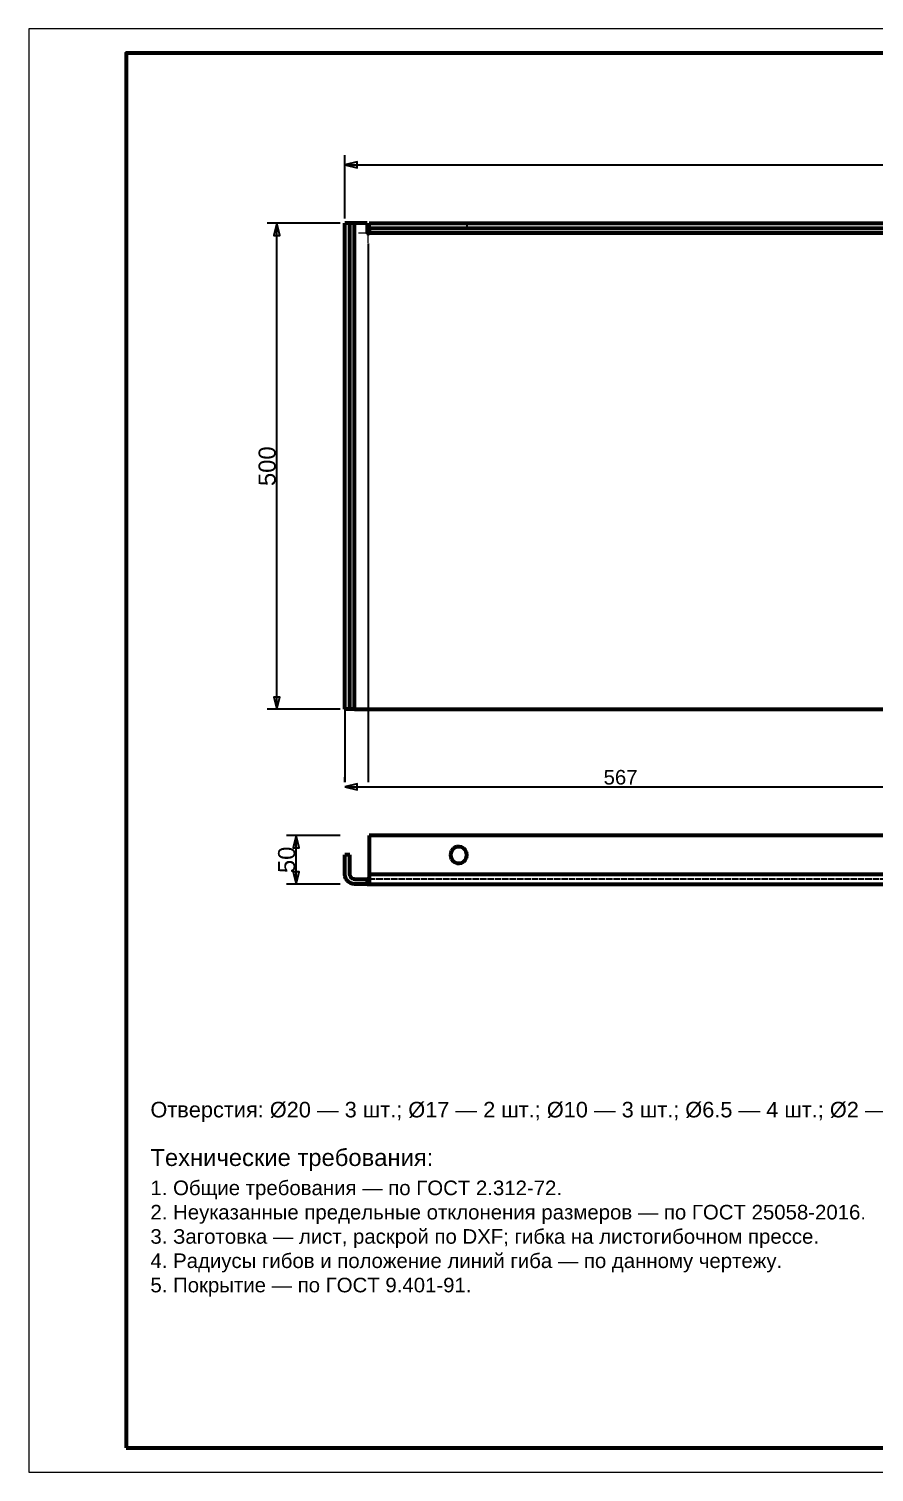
# Model space of a CAD drawing. Header units: millimetres. Extents: x 0 to 420, y 0 to 297.
# Drawn here: x 0 to 173.9, y 0 to 297 of the extents above; entities that cross this region are included whole.
import ezdxf
from ezdxf.enums import TextEntityAlignment as Align

# ---------------------------------------------------------------- set-up
doc = ezdxf.new("R2010")
doc.units = ezdxf.units.MM
doc.linetypes.add('CENTER', pattern=[5.08, 3.175, -0.635, 0.635, -0.635])
doc.linetypes.add('DASHED', pattern=[1.524, 1.27, -0.254])
doc.styles.add('GOST', font='Arial')

msp = doc.modelspace()

# ---------------------------------------------------------------- linework, layer by layer
at = {"color": 7, "lineweight": 35}
for p, q in [((65, 258), (65, 271)), ((65, 269), (301.8, 269)), ((64, 257), (49, 257)), ((51, 157), (51, 257)), ((69.8, 252.8), (69.8, 142)), ((72, 255), (316.8, 255)), ((64, 157), (49, 157)), ((65, 157), (65, 142)), ((65, 142), (65, 143)), ((65, 141), (178.4, 141)), ((64, 131), (53, 131)), ((55, 121), (55, 131)), ((64, 121), (53, 121))]:
    msp.add_line(p, q, dxfattribs=at)
at = {"color": 1, "lineweight": 70}
for p, q in [((66, 257), (65, 257)), ((65, 157), (65, 257)), ((66, 157), (66, 257)), ((66.01, 257), (66, 257)), ((66.03, 257), (66.01, 257)), ((66.06, 257), (66.03, 257)), ((66.1, 257), (66.06, 257)), ((66.15, 257), (66.1, 257)), ((66.22, 257), (66.15, 257)), ((66.29, 257), (66.22, 257)), ((66.38, 257), (66.29, 257)), ((66.47, 257), (66.38, 257)), ((66.57, 257), (66.47, 257)), ((66.67, 257), (66.57, 257)), ((66.78, 257), (66.67, 257)), ((66.89, 257), (66.78, 257)), ((67, 257), (66.89, 257)), ((69.6, 257), (67, 257)), ((67, 157), (67, 257)), ((69.6, 257), (69.6, 255)), ((70, 256), (70, 257)), ((70, 257), (296.8, 257)), ((70, 256), (296.8, 256)), ((70, 256), (70, 255.99)), ((70, 255.99), (70, 255.97)), ((70, 255.97), (70, 255.94)), ((70, 255.94), (70, 255.9)), ((70, 255.9), (70, 255.85)), ((70, 255.85), (70, 255.78)), ((70, 255.78), (70, 255.71)), ((70, 255.71), (70, 255.62)), ((70, 255.62), (70, 255.53)), ((70, 255.53), (70, 255.43)), ((70, 255.43), (70, 255.33)), ((69.6, 255), (69.66, 254.86)), ((69.66, 254.86), (69.8, 254.8)), ((69.8, 254.8), (69.94, 254.86)), ((69.94, 254.86), (70, 255)), ((70, 255.33), (70, 255.22)), ((70, 255.22), (70, 255.11)), ((70, 255.11), (70, 255)), ((70, 255), (296.8, 255)), ((66, 157), (65, 157)), ((66.01, 157), (66, 157)), ((66.03, 157), (66.01, 157)), ((66.06, 157), (66.03, 157)), ((66.1, 157), (66.06, 157)), ((66.15, 157), (66.1, 157)), ((66.22, 157), (66.15, 157)), ((66.29, 157), (66.22, 157)), ((66.38, 157), (66.29, 157)), ((66.47, 157), (66.38, 157)), ((66.57, 157), (66.47, 157)), ((66.67, 157), (66.57, 157)), ((66.78, 157), (66.67, 157)), ((66.89, 157), (66.78, 157)), ((67, 157), (66.89, 157)), ((67, 157), (299.8, 157)), ((70, 131), (70, 123)), ((296.8, 131), (70, 131)), ((86.95, 127.88), (86.76, 127.46)), ((87.24, 128.24), (86.95, 127.88)), ((87.62, 128.51), (87.24, 128.24)), ((88.05, 128.66), (87.62, 128.51)), ((88.52, 128.7), (88.05, 128.66)), ((88.97, 128.6), (88.52, 128.7)), ((89.38, 128.39), (88.97, 128.6)), ((89.72, 128.07), (89.38, 128.39)), ((89.96, 127.68), (89.72, 128.07)), ((65, 123), (65, 127)), ((66, 127), (65, 127)), ((66, 123), (66, 127)), ((86.76, 127.46), (86.7, 127)), ((86.7, 127), (86.76, 126.54)), ((86.76, 126.54), (86.95, 126.12)), ((86.95, 126.12), (87.24, 125.76)), ((87.24, 125.76), (87.62, 125.49)), ((87.62, 125.49), (88.05, 125.34)), ((88.05, 125.34), (88.52, 125.3)), ((88.52, 125.3), (88.97, 125.4)), ((88.97, 125.4), (89.38, 125.61)), ((89.38, 125.61), (89.72, 125.93)), ((89.72, 125.93), (89.96, 126.32)), ((90.08, 127.23), (89.96, 127.68)), ((89.96, 126.32), (90.08, 126.77)), ((90.08, 126.77), (90.08, 127.23)), ((65.05, 122.55), (65, 123)), ((65.2, 122.13), (65.05, 122.55)), ((65.44, 121.75), (65.2, 122.13)), ((66.05, 122.69), (66, 123)), ((66.19, 122.41), (66.05, 122.69)), ((66.41, 122.19), (66.19, 122.41)), ((66.69, 122.05), (66.41, 122.19)), ((67, 122), (66.69, 122.05)), ((67, 122), (69.6, 122)), ((69.6, 122), (69.6, 121)), ((69.61, 122), (69.6, 122)), ((69.62, 122), (69.61, 122)), ((69.64, 122), (69.62, 122)), ((69.68, 122), (69.64, 122)), ((69.71, 122), (69.68, 122)), ((69.76, 122), (69.71, 122)), ((69.8, 122), (69.76, 122)), ((69.84, 122), (69.8, 122)), ((69.89, 122), (69.84, 122)), ((69.92, 122), (69.89, 122)), ((69.96, 122), (69.92, 122)), ((69.98, 122), (69.96, 122)), ((69.99, 122), (69.98, 122)), ((70, 122), (69.99, 122)), ((70, 123), (70, 122.78)), ((296.8, 123), (70, 123)), ((70, 122.78), (70, 122.55)), ((70, 122.55), (70, 122.34)), ((70, 122.34), (70, 122.13)), ((70, 122.13), (70, 121.94)), ((70, 121.94), (70, 121.75)), ((65.75, 121.44), (65.44, 121.75)), ((66.13, 121.2), (65.75, 121.44)), ((66.55, 121.05), (66.13, 121.2)), ((67, 121), (66.55, 121.05)), ((69.6, 121), (67, 121)), ((69.6, 121), (69.61, 121)), ((69.61, 121), (69.62, 121)), ((69.62, 121), (69.64, 121)), ((69.64, 121), (69.68, 121)), ((69.68, 121), (69.71, 121)), ((69.71, 121), (69.76, 121)), ((69.76, 121), (69.8, 121)), ((69.8, 121), (69.84, 121)), ((69.84, 121), (69.89, 121)), ((69.89, 121), (69.92, 121)), ((69.92, 121), (69.96, 121)), ((69.96, 121), (69.98, 121)), ((69.98, 121), (69.99, 121)), ((69.99, 121), (70, 121)), ((70, 121.75), (70, 121.59)), ((70, 121.59), (70, 121.44)), ((70, 121.44), (70, 121.31)), ((70, 121.31), (70, 121.2)), ((70, 121.2), (70, 121.11)), ((70, 121.11), (70, 121.05)), ((70, 121.05), (70, 121.01)), ((70, 121.01), (70, 121)), ((70, 121), (296.8, 121))]:
    msp.add_line(p, q, dxfattribs=at)
at = {"color": 5, "linetype": 'DASHED', "lineweight": 35}
for p, q in [((65, 157), (65, 257)), ((65, 257), (65.01, 257)), ((65, 257), (66, 257)), ((65.01, 257), (65.05, 257)), ((65.05, 257), (65.11, 257)), ((65.11, 257), (65.2, 257)), ((65.2, 257), (65.31, 257)), ((65.31, 257), (65.44, 257)), ((65.44, 257), (65.59, 257)), ((65.59, 257), (65.75, 257)), ((65.75, 257), (65.94, 257)), ((65.94, 257), (66.13, 257)), ((66, 257), (66, 157)), ((66.13, 257), (66.34, 257)), ((66.34, 257), (66.55, 257)), ((66.55, 257), (66.78, 257)), ((66.78, 257), (67, 257)), ((67, 257), (69.6, 257)), ((69.6, 255), (69.6, 257)), ((70, 257), (296.8, 257)), ((70, 256.99), (70, 257)), ((70, 256), (70, 257)), ((70, 256.95), (70, 256.99)), ((70, 256.89), (70, 256.95)), ((70, 256.8), (70, 256.89)), ((70, 256.69), (70, 256.8)), ((70, 256.56), (70, 256.69)), ((70, 256.41), (70, 256.56)), ((70, 256.25), (70, 256.41)), ((70, 256.06), (70, 256.25)), ((70, 255.87), (70, 256.06)), ((296.8, 256), (70, 256)), ((70, 255.66), (70, 255.87)), ((70, 255.45), (70, 255.66)), ((70, 255.22), (70, 255.45)), ((86.74, 257), (86.7, 257)), ((86.7, 257), (86.74, 257)), ((86.74, 256), (86.7, 256)), ((86.7, 256), (86.74, 256)), ((86.87, 257), (86.74, 257)), ((86.74, 257), (86.87, 257)), ((86.87, 256), (86.74, 256)), ((86.74, 256), (86.87, 256)), ((87.07, 257), (86.87, 257)), ((86.87, 257), (87.07, 257)), ((87.07, 256), (86.87, 256)), ((86.87, 256), (87.07, 256)), ((87.34, 257), (87.07, 257)), ((87.07, 257), (87.34, 257)), ((87.34, 256), (87.07, 256)), ((87.07, 256), (87.34, 256)), ((87.66, 257), (87.34, 257)), ((87.34, 257), (87.66, 257)), ((87.66, 256), (87.34, 256)), ((87.34, 256), (87.66, 256)), ((88.02, 257), (87.66, 257)), ((87.66, 257), (88.02, 257)), ((88.02, 256), (87.66, 256)), ((87.66, 256), (88.02, 256)), ((88.4, 257), (88.02, 257)), ((88.02, 257), (88.4, 257)), ((88.4, 256), (88.02, 256)), ((88.02, 256), (88.4, 256)), ((88.78, 257), (88.4, 257)), ((88.4, 257), (88.78, 257)), ((88.78, 256), (88.4, 256)), ((88.4, 256), (88.78, 256)), ((89.14, 257), (88.78, 257)), ((88.78, 257), (89.14, 257)), ((89.14, 256), (88.78, 256)), ((88.78, 256), (89.14, 256)), ((89.46, 257), (89.14, 257)), ((89.14, 257), (89.46, 257)), ((89.46, 256), (89.14, 256)), ((89.14, 256), (89.46, 256)), ((89.73, 257), (89.46, 257)), ((89.46, 257), (89.73, 257)), ((89.73, 256), (89.46, 256)), ((89.46, 256), (89.73, 256)), ((89.93, 257), (89.73, 257)), ((89.73, 257), (89.93, 257)), ((89.93, 256), (89.73, 256)), ((89.73, 256), (89.93, 256)), ((90.06, 257), (89.93, 257)), ((89.93, 257), (90.06, 257)), ((90.06, 256), (89.93, 256)), ((89.93, 256), (90.06, 256)), ((90.1, 257), (90.06, 257)), ((90.06, 257), (90.1, 257)), ((90.1, 256), (90.06, 256)), ((90.06, 256), (90.1, 256)), ((90.1, 257), (90.1, 256)), ((69.66, 254.86), (69.6, 255)), ((69.8, 254.8), (69.66, 254.86)), ((69.94, 254.86), (69.8, 254.8)), ((70, 255), (69.94, 254.86)), ((70, 255), (70, 255.22)), ((65.01, 157), (65, 157)), ((66, 157), (65, 157)), ((65.05, 157), (65.01, 157)), ((65.11, 157), (65.05, 157)), ((65.2, 157), (65.11, 157)), ((65.31, 157), (65.2, 157)), ((65.44, 157), (65.31, 157)), ((65.59, 157), (65.44, 157)), ((65.75, 157), (65.59, 157)), ((65.94, 157), (65.75, 157)), ((66.13, 157), (65.94, 157)), ((66.34, 157), (66.13, 157)), ((66.55, 157), (66.34, 157)), ((66.78, 157), (66.55, 157)), ((67, 157), (66.78, 157)), ((299.8, 157), (67, 157)), ((70, 131), (70, 123)), ((296.8, 131), (70, 131)), ((86.76, 127.46), (86.95, 127.88)), ((86.95, 127.88), (87.24, 128.24)), ((87.24, 128.24), (87.62, 128.51)), ((87.62, 128.51), (88.05, 128.66)), ((88.05, 128.66), (88.52, 128.7)), ((88.52, 128.7), (88.97, 128.6)), ((88.97, 128.6), (89.38, 128.39)), ((89.38, 128.39), (89.72, 128.07)), ((89.72, 128.07), (89.96, 127.68)), ((66, 127), (65, 127)), ((65, 127), (65, 123)), ((66, 123), (66, 127)), ((86.7, 127), (86.76, 127.46)), ((86.76, 126.54), (86.7, 127)), ((86.95, 126.12), (86.76, 126.54)), ((87.24, 125.76), (86.95, 126.12)), ((87.62, 125.49), (87.24, 125.76)), ((88.05, 125.34), (87.62, 125.49)), ((88.52, 125.3), (88.05, 125.34)), ((88.97, 125.4), (88.52, 125.3)), ((89.38, 125.61), (88.97, 125.4)), ((89.72, 125.93), (89.38, 125.61)), ((89.96, 126.32), (89.72, 125.93)), ((89.96, 127.68), (90.08, 127.23)), ((90.08, 126.77), (89.96, 126.32)), ((90.08, 127.23), (90.08, 126.77)), ((65, 123), (65.05, 122.55)), ((65.05, 122.55), (65.2, 122.13)), ((65.2, 122.13), (65.44, 121.75)), ((66.05, 122.69), (66, 123)), ((66.19, 122.41), (66.05, 122.69)), ((66.41, 122.19), (66.19, 122.41)), ((66.69, 122.05), (66.41, 122.19)), ((67, 122), (66.69, 122.05)), ((299.8, 122), (67, 122)), ((69.6, 122), (69.6, 121)), ((70, 123), (70, 122.89)), ((70, 122.89), (70, 122.78)), ((70, 122.78), (70, 122.67)), ((70, 122.67), (70, 122.57)), ((70, 122.57), (70, 122.47)), ((70, 122.47), (70, 122.38)), ((70, 122.38), (70, 122.29)), ((70, 122.29), (70, 122.22)), ((70, 122.22), (70, 122.15)), ((70, 122.15), (70, 122.1)), ((70, 122.1), (70, 122.06)), ((70, 122.06), (70, 122.03)), ((70, 122.03), (70, 122.01)), ((70, 122.01), (70, 122)), ((70, 122), (70, 121)), ((296.8, 122), (70, 122)), ((65.44, 121.75), (65.75, 121.44)), ((65.75, 121.44), (66.13, 121.2)), ((66.13, 121.2), (66.55, 121.05)), ((66.55, 121.05), (67, 121)), ((67, 121), (299.8, 121))]:
    msp.add_line(p, q, dxfattribs=at)
at = {"color": 4, "linetype": 'CENTER', "lineweight": 25}
for p, q in [((69.8, 253), (69.8, 257)), ((67.8, 255), (71.8, 255))]:
    msp.add_line(p, q, dxfattribs=at)
at = {"color": 7, "lineweight": 25}
msp.add_lwpolyline([(0, 0), (420, 0), (420, 297), (0, 297)], close=True, dxfattribs=at)
at = {"color": 7, "lineweight": 70}
msp.add_lwpolyline([(20, 5), (415, 5), (415, 292), (20, 292)], close=True, dxfattribs=at)
at = {"color": 7, "lineweight": 35}
for points in [[(65, 269), (67.5, 268.38), (67.5, 269.62)], [(51, 257), (50.38, 254.5), (51.62, 254.5)], [(51, 157), (51.62, 159.5), (50.38, 159.5)], [(65, 141), (67.5, 140.38), (67.5, 141.62)], [(55, 131), (54.38, 128.5), (55.62, 128.5)], [(55, 121), (55.62, 123.5), (54.38, 123.5)]]:
    msp.add_lwpolyline(points, close=True, dxfattribs=at)

# ---------------------------------------------------------------- texts
at = {"color": 7, "style": 'GOST'}
for s, p in [('500', (49, 207)), ('50', (53, 126))]:
    msp.add_text(s, height=3.5, rotation=90, dxfattribs=at).set_placement(p, align=Align.MIDDLE)
msp.add_text('567', height=3, dxfattribs=at).set_placement((121.7, 143), align=Align.MIDDLE)
at = {"color": 6, "style": 'GOST'}
msp.add_text('Отверстия: Ø20 — 3 шт.; Ø17 — 2 шт.; Ø10 — 3 шт.; Ø6.5 — 4 шт.; Ø2 — 2 шт.', height=3.2, dxfattribs=at).set_placement((25, 73))
at = {"color": 3, "style": 'GOST'}
for s, height, p in [('Технические требования:', 3.5, (25, 63)), ('1. Общие требования — по ГОСТ 2.312-72.', 3, (25, 57)), ('2. Неуказанные предельные отклонения размеров — по ГОСТ 25058-2016.', 3, (25, 52)), ('3. Заготовка — лист, раскрой по DXF; гибка на листогибочном прессе.', 3, (25, 47)), ('4. Радиусы гибов и положение линий гиба — по данному чертежу.', 3, (25, 42)), ('5. Покрытие — по ГОСТ 9.401-91.', 3, (25, 37))]:
    msp.add_text(s, height=height, dxfattribs=at).set_placement(p)

doc.saveas('drawing.dxf')
